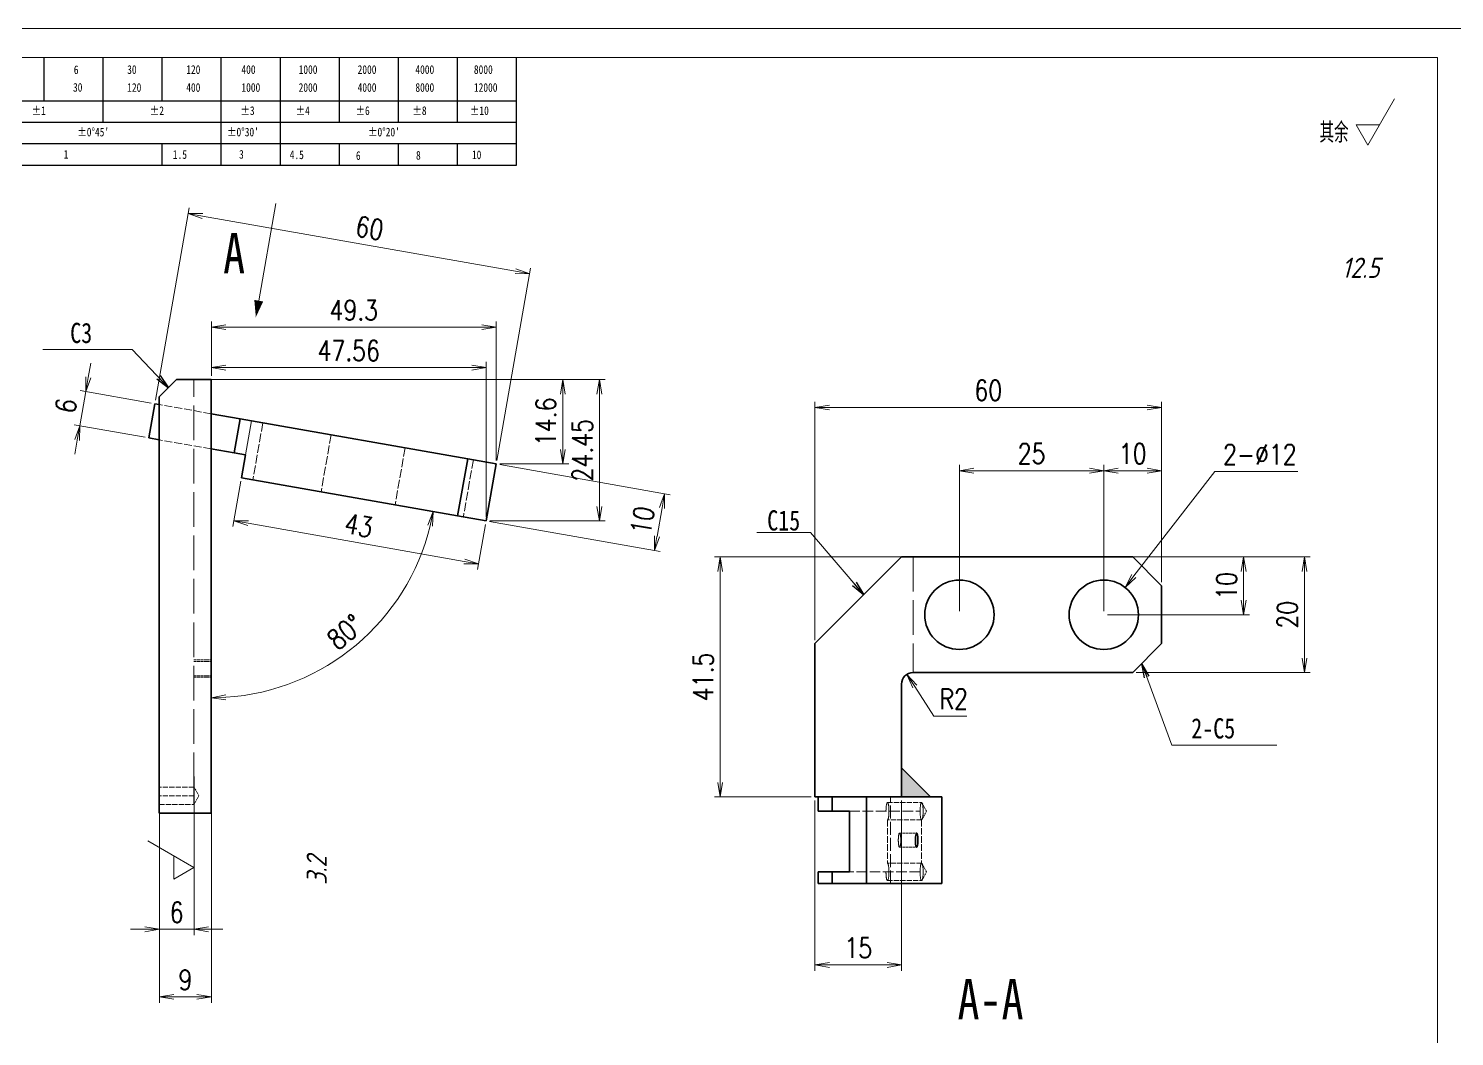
# Model space of a CAD drawing. Header units: millimetres. Extents: x -51813 to 38145, y -10860 to 38732.
# Drawn here: x -47899.8 to -47653, y 37890.5 to 38064.9 of the extents above; entities that cross this region are included whole.
import ezdxf
from ezdxf.enums import TextEntityAlignment as Align

# ---------------------------------------------------------------- set-up
doc = ezdxf.new("R2010")
doc.units = ezdxf.units.MM
doc.header["$LTSCALE"] = 0.5
doc.linetypes.add('DASHED', pattern=[15, 12, -3])
doc.linetypes.add('DOT2', pattern=[0.125, 0, -0.125])
for name, color, linetype, lineweight in [('DRAWING', 7, 'Continuous', 35), ('图框', 7, 'Continuous', 18), ('标注线', 3, 'Continuous', 18), ('粗实线', 7, 'Continuous', 35)]:
    doc.layers.add(name, color=color, linetype=linetype, lineweight=lineweight)
for name, color, linetype in [('SYMBOL', 7, 'Continuous'), ('图\\M+19E79\\M+195B6\\M+18E9A', 7, 'Continuous'), ('车型', 7, 'Continuous')]:
    doc.layers.add(name, color=color, linetype=linetype)
doc.layers.add('打印', color=7, linetype='Continuous', lineweight=15, plot=False)
doc.layers.add('打印-禁用', color=7, linetype='Continuous', lineweight=15, plot=False)
doc.styles.add('DIM', font='romans.shx', dxfattribs={"width": 0.8, "bigfont": 'bigfont.shx'})
doc.styles.add('国标', font='simfang.ttf', dxfattribs={"width": 0.8})
doc.styles.add('机械长仿宋', font='gbenor.shx', dxfattribs={"height": 1, "bigfont": 'gbcbig.shx'})
doc.dimstyles.new('DEH 1-1', dxfattribs={"dimtxt": 3.5, "dimasz": 2.5, "dimexe": 1, "dimexo": 0.625, "dimgap": 1.2, "dimtad": 1, "dimtoh": 1, "dimdsep": 46, "dimtxsty": 'DIM', "dimblk": 'OPEN', "dimcen": 0, "dimclrd": 8, "dimclre": 8, "dimclrt": 2, "dimazin": 2, "dimtfac": 0.5, "dimtmove": 0, "dimatfit": 3, "dimldrblk": 'OPEN', "dimfxl": 0, "dimtolj": 2, "dimlwd": 18, "dimlwe": 18, "dimarcsym": 0})
doc.dimstyles.new('DEH 1-1$0', dxfattribs={"dimtxt": 3.5, "dimasz": 2.5, "dimexe": 1, "dimexo": 0.625, "dimgap": 1.2, "dimtad": 1, "dimzin": 9, "dimdsep": 46, "dimtxsty": 'DIM', "dimblk": 'OPEN', "dimcen": 0, "dimclrd": 8, "dimclre": 8, "dimclrt": 2, "dimazin": 2, "dimtfac": 0.5, "dimtmove": 0, "dimatfit": 3, "dimldrblk": 'OPEN', "dimfxl": 0, "dimtolj": 2, "dimlwd": 18, "dimlwe": 18, "dimarcsym": 0})
doc.dimstyles.new('DEH 1-1$3', dxfattribs={"dimtxt": 3.5, "dimasz": 2.5, "dimexe": 1, "dimexo": 0.625, "dimgap": 1.2, "dimtad": 1, "dimtoh": 1, "dimdsep": 46, "dimtxsty": 'DIM', "dimblk": 'OPEN', "dimcen": 0, "dimclrd": 8, "dimclre": 8, "dimclrt": 2, "dimazin": 2, "dimtfac": 0.5, "dimtofl": 0, "dimtmove": 0, "dimatfit": 3, "dimldrblk": 'OPEN', "dimfxl": 0, "dimtolj": 2, "dimlwd": 18, "dimlwe": 18, "dimarcsym": 0})
doc.dimstyles.new('DEH 1-1$4', dxfattribs={"dimtxt": 3.5, "dimasz": 2.5, "dimexe": 1, "dimexo": 0.625, "dimgap": 1.2, "dimtad": 1, "dimtoh": 1, "dimdsep": 46, "dimtxsty": 'DIM', "dimblk": 'OPEN', "dimcen": 0, "dimclrd": 8, "dimclre": 8, "dimclrt": 2, "dimazin": 2, "dimtfac": 0.5, "dimtofl": 0, "dimtmove": 0, "dimatfit": 3, "dimldrblk": 'OPEN', "dimfxl": 0, "dimtolj": 2, "dimlwd": 18, "dimlwe": 18, "dimarcsym": 0})

# ---------------------------------------------------------------- blocks, each defined once
blk = doc.blocks.new('GZDEH零件A3图框V01版')
at = {"layer": '图\\M+19E79\\M+195B6\\M+18E9A', "color": 9}
for p, q in [((3031.31, -1561.98), (3031.31, -1554.46)), ((3041.53, -1561.98), (3041.53, -1554.46)), ((3051.75, -1561.98), (3051.75, -1554.46)), ((3061.98, -1561.98), (3061.98, -1554.46)), ((3072.2, -1561.98), (3072.2, -1554.46)), ((3082.42, -1561.98), (3082.42, -1554.46)), ((3092.64, -1561.98), (3092.64, -1554.46)), ((3102.86, -1561.98), (3102.86, -1554.46)), ((3113.09, -1573.08), (3113.09, -1554.46)), ((2996.09, -1561.98), (3113.09, -1561.98)), ((3041.53, -1565.68), (3041.53, -1561.98)), ((3061.98, -1573.08), (3061.98, -1561.98)), ((3072.2, -1573.08), (3072.2, -1561.98)), ((3082.42, -1565.68), (3082.42, -1561.98)), ((3092.64, -1565.68), (3092.64, -1561.98)), ((3102.86, -1565.68), (3102.86, -1561.98)), ((2996.09, -1565.68), (3113.09, -1565.68)), ((2996.09, -1569.38), (3113.09, -1569.38)), ((3051.75, -1573.08), (3051.75, -1569.38)), ((3082.42, -1573.08), (3082.42, -1569.48)), ((3092.64, -1573.08), (3092.64, -1569.38)), ((3102.86, -1573.08), (3102.86, -1569.38)), ((2990.09, -1573.08), (3113.09, -1573.08))]:
    blk.add_line(p, q, dxfattribs=at)
at = {"layer": '图框', "linetype": 'Continuous'}
for p, q in [((3272.49, -1554.46), (2882.49, -1554.46)), ((3272.49, -1832.96), (3272.49, -1554.46))]:
    blk.add_line(p, q, dxfattribs=at)
at = {"layer": '打印-禁用', "linetype": 'Continuous'}
blk.add_line((3277.49, -1549.46), (2857.49, -1549.46), dxfattribs=at)
at = {"layer": '图\\M+19E79\\M+195B6\\M+18E9A', "color": 9, "style": '国标', "width": 0.8}
for s, p in [('6', (3036.45, -1557.34)), ('30', (3045.69, -1557.31)), ('120', (3055.91, -1557.31)), ('400', (3065.46, -1557.31)), ('1000', (3075.36, -1557.31)), ('2000', (3085.57, -1557.31)), ('4000', (3095.57, -1557.31)), ('8000', (3105.7, -1557.31)), ('30', (3036.31, -1560.39)), ('120', (3045.69, -1560.41)), ('400', (3055.91, -1560.41)), ('1000', (3065.46, -1560.41)), ('2000', (3075.36, -1560.41)), ('4000', (3085.57, -1560.41)), ('8000', (3095.57, -1560.41)), ('12000', (3105.7, -1560.41)), ('±1', (3029.16, -1564.42)), ('±2', (3049.61, -1564.42)), ('±3', (3065.3, -1564.42)), ('±4', (3074.85, -1564.42)), ('±6', (3085.22, -1564.42)), ('±8', (3095.06, -1564.42)), ('±10', (3105.02, -1564.42)), ("±0%%D45'", (3037.06, -1568.12)), ("±0%%D30'", (3062.98, -1568.12)), ("±0%%D20'", (3087.38, -1568.12)), ('1', (3034.69, -1571.98)), ('1.5', (3053.59, -1572.01)), ('3', (3065.05, -1571.98)), ('4.5', (3073.82, -1572.05)), ('6', (3085.28, -1572.19)), ('8', (3095.68, -1572.15)), ('10', (3105.36, -1572.06))]:
    blk.add_text(s, height=1.5, dxfattribs=at).set_placement(p)
blk = doc.blocks.new('DEH A3')
at = {"layer": '图框'}
blk.add_blockref('GZDEH零件A3图框V01版', (-2857.49, 1846.46), dxfattribs=at)
blk = doc.blocks.new('FINISHER_TR')
at = {"layer": '标注线'}
for p, q in [((0, 0), (4.62, 8)), ((-2.02, 3.5), (0, 0)), ((2.02, 3.5), (-2.02, 3.5))]:
    blk.add_line(p, q, dxfattribs=at)
at = {"layer": '标注线', "color": 2, "style": '机械长仿宋', "oblique": 15}
blk.add_attdef('0.0', text='', height=3.5, dxfattribs=at).set_placement((2.03, -24.04), align=Align.BOTTOM_RIGHT)
blk = doc.blocks.new('其余12.5')
at = {"layer": '标注线'}
blk.add_blockref('FINISHER_TR', (0, 0), dxfattribs=at).add_auto_attribs({'0.0': '12.5'})
at = {"layer": '标注线', "color": 7, "linetype": 'DOT2', "style": '机械长仿宋'}
blk.add_text('其余', height=3.5, dxfattribs=at).set_placement((-8.38, 0.4))
blk = doc.blocks.new('WELDING_5')
at = {"layer": '粗实线'}
blk.add_hatch(color=256, dxfattribs=at).paths.add_polyline_path([(0, 5), (0, 0), (5, 0)])
for q in [(0, 5), (5, 0)]:
    blk.add_line((0, 0), q, dxfattribs=at)
blk.add_lwpolyline([(0, 5), (5, 0)], dxfattribs=at)
blk = doc.blocks.new('_Open')
at = {"color": 0, "linetype": 'ByBlock', "lineweight": -2}
for p, q in [((-1, 0.167), (0, 0)), ((-1, -0.167), (0, 0)), ((0, 0), (-1, 0))]:
    blk.add_line(p, q, dxfattribs=at)
blk = doc.blocks.new('*D79')
at = {"layer": 'Defpoints', "color": 0, "transparency": 16777216}
for p in [(-47703.71, 37999.29), (-47703.71, 37968.42), (-47763.71, 37958.42)]:
    blk.add_point(p, dxfattribs=at)
at = {"layer": '标注线', "color": 8, "lineweight": 18, "transparency": 16777216}
for p, q in [((-47763.71, 37959.04), (-47763.71, 38000.29)), ((-47761.21, 37999.29), (-47706.21, 37999.29)), ((-47703.71, 37969.04), (-47703.71, 38000.29))]:
    blk.add_line(p, q, dxfattribs=at)
at = {"layer": '标注线', "color": 8, "lineweight": 18, "transparency": 16777216, "xscale": 2.5, "yscale": 2.5, "zscale": 2.5, "rotation": 180}
blk.add_blockref('_Open', (-47763.71, 37999.29), dxfattribs=at)
at = {"layer": '标注线', "color": 8, "lineweight": 18, "transparency": 16777216, "xscale": 2.5, "yscale": 2.5, "zscale": 2.5}
blk.add_blockref('_Open', (-47703.71, 37999.29), dxfattribs=at)
at = {"layer": '标注线', "color": 2, "transparency": 16777216, "insert": (-47733.71, 38002.24), "char_height": 3.5, "attachment_point": 5, "style": 'DIM'}
blk.add_mtext('\\A2;60', dxfattribs=at)
blk = doc.blocks.new('*D80')
at = {"layer": 'Defpoints', "color": 0, "transparency": 16777216}
for p in [(-47708.71, 37973.42), (-47708.71, 37953.42), (-47678.98, 37953.42)]:
    blk.add_point(p, dxfattribs=at)
at = {"layer": '标注线', "color": 8, "lineweight": 18, "transparency": 16777216}
for p, q in [((-47708.08, 37973.42), (-47677.98, 37973.42)), ((-47678.98, 37970.92), (-47678.98, 37955.92)), ((-47708.08, 37953.42), (-47677.98, 37953.42))]:
    blk.add_line(p, q, dxfattribs=at)
at = {"layer": '标注线', "color": 8, "lineweight": 18, "transparency": 16777216, "xscale": 2.5, "yscale": 2.5, "zscale": 2.5}
for p, rotation in [((-47678.98, 37973.42), 90), ((-47678.98, 37953.42), 270)]:
    blk.add_blockref('_Open', p, dxfattribs=dict(at, rotation=rotation))
at = {"layer": '标注线', "color": 2, "transparency": 16777216, "insert": (-47681.93, 37963.42), "char_height": 3.5, "attachment_point": 5, "rotation": 90, "style": 'DIM'}
blk.add_mtext('\\A2;20', dxfattribs=at)
blk = doc.blocks.new('*D81')
at = {"layer": 'Defpoints', "color": 0, "transparency": 16777216}
for p in [(-47703.71, 37988.35), (-47703.71, 37968.42), (-47713.71, 37963.42)]:
    blk.add_point(p, dxfattribs=at)
at = {"layer": '标注线', "color": 8, "lineweight": 18, "transparency": 16777216}
for p, q in [((-47713.71, 37964.04), (-47713.71, 37989.35)), ((-47703.71, 37969.04), (-47703.71, 37989.35)), ((-47711.21, 37988.35), (-47706.21, 37988.35))]:
    blk.add_line(p, q, dxfattribs=at)
at = {"layer": '标注线', "color": 8, "lineweight": 18, "transparency": 16777216, "xscale": 2.5, "yscale": 2.5, "zscale": 2.5, "rotation": 180}
blk.add_blockref('_Open', (-47713.71, 37988.35), dxfattribs=at)
at = {"layer": '标注线', "color": 8, "lineweight": 18, "transparency": 16777216, "xscale": 2.5, "yscale": 2.5, "zscale": 2.5}
blk.add_blockref('_Open', (-47703.71, 37988.35), dxfattribs=at)
at = {"layer": '标注线', "color": 2, "transparency": 16777216, "insert": (-47708.71, 37991.3), "char_height": 3.5, "attachment_point": 5, "style": 'DIM'}
blk.add_mtext('\\A2;10', dxfattribs=at)
blk = doc.blocks.new('*D82')
at = {"layer": 'Defpoints', "color": 0, "transparency": 16777216}
for p in [(-47738.71, 37988.35), (-47738.71, 37963.42), (-47713.71, 37963.42)]:
    blk.add_point(p, dxfattribs=at)
at = {"layer": '标注线', "color": 8, "lineweight": 18, "transparency": 16777216}
for p, q in [((-47738.71, 37964.04), (-47738.71, 37989.35)), ((-47713.71, 37964.04), (-47713.71, 37989.35)), ((-47716.21, 37988.35), (-47736.21, 37988.35))]:
    blk.add_line(p, q, dxfattribs=at)
at = {"layer": '标注线', "color": 8, "lineweight": 18, "transparency": 16777216, "xscale": 2.5, "yscale": 2.5, "zscale": 2.5, "rotation": 180}
blk.add_blockref('_Open', (-47738.71, 37988.35), dxfattribs=at)
at = {"layer": '标注线', "color": 8, "lineweight": 18, "transparency": 16777216, "xscale": 2.5, "yscale": 2.5, "zscale": 2.5}
blk.add_blockref('_Open', (-47713.71, 37988.35), dxfattribs=at)
at = {"layer": '标注线', "color": 2, "transparency": 16777216, "insert": (-47726.21, 37991.3), "char_height": 3.5, "attachment_point": 5, "style": 'DIM'}
blk.add_mtext('\\A2;25', dxfattribs=at)
blk = doc.blocks.new('*D83')
at = {"layer": 'Defpoints', "color": 0, "transparency": 16777216}
for p in [(-47710.16, 37973.42), (-47689.51, 37973.42), (-47713.71, 37963.42)]:
    blk.add_point(p, dxfattribs=at)
at = {"layer": '标注线', "color": 8, "lineweight": 18, "transparency": 16777216}
for p, q in [((-47709.54, 37973.42), (-47688.51, 37973.42)), ((-47689.51, 37965.92), (-47689.51, 37970.92)), ((-47713.08, 37963.42), (-47688.51, 37963.42))]:
    blk.add_line(p, q, dxfattribs=at)
at = {"layer": '标注线', "color": 8, "lineweight": 18, "transparency": 16777216, "xscale": 2.5, "yscale": 2.5, "zscale": 2.5}
for p, rotation in [((-47689.51, 37973.42), 90), ((-47689.51, 37963.42), 270)]:
    blk.add_blockref('_Open', p, dxfattribs=dict(at, rotation=rotation))
at = {"layer": '标注线', "color": 2, "transparency": 16777216, "insert": (-47692.46, 37968.42), "char_height": 3.5, "attachment_point": 5, "rotation": 90, "style": 'DIM'}
blk.add_mtext('\\A2;10', dxfattribs=at)
blk = doc.blocks.new('*D84')
at = {"layer": 'Defpoints', "color": 0, "transparency": 16777216}
for p in [(-47710.03, 37968.16), (-47717.38, 37958.68)]:
    blk.add_point(p, dxfattribs=at)
at = {"layer": '标注线', "color": 8, "lineweight": 18, "transparency": 16777216}
for p, q in [((-47694.5, 37988.2), (-47708.5, 37970.14)), ((-47680.1, 37988.2), (-47694.5, 37988.2))]:
    blk.add_line(p, q, dxfattribs=at)
at = {"layer": '标注线', "color": 8, "lineweight": 18, "transparency": 16777216, "xscale": 2.5, "yscale": 2.5, "zscale": 2.5, "rotation": 232.2118182463451}
blk.add_blockref('_Open', (-47710.03, 37968.16), dxfattribs=at)
at = {"layer": '标注线', "color": 2, "transparency": 16777216, "insert": (-47686.7, 37991.15), "char_height": 3.5, "attachment_point": 5, "style": 'DIM'}
blk.add_mtext('\\A2;2-%%c12', dxfattribs=at)
blk = doc.blocks.new('*D85')
at = {"layer": 'Defpoints', "color": 0, "transparency": 16777216}
for p in [(-47780.11, 37973.42), (-47746.71, 37973.42), (-47763.71, 37931.92)]:
    blk.add_point(p, dxfattribs=at)
at = {"layer": '标注线', "color": 8, "lineweight": 18, "transparency": 16777216}
for p, q in [((-47747.33, 37973.42), (-47781.11, 37973.42)), ((-47780.11, 37934.42), (-47780.11, 37970.92)), ((-47764.33, 37931.92), (-47781.11, 37931.92))]:
    blk.add_line(p, q, dxfattribs=at)
at = {"layer": '标注线', "color": 8, "lineweight": 18, "transparency": 16777216, "xscale": 2.5, "yscale": 2.5, "zscale": 2.5}
for p, rotation in [((-47780.11, 37973.42), 90), ((-47780.11, 37931.92), 270)]:
    blk.add_blockref('_Open', p, dxfattribs=dict(at, rotation=rotation))
at = {"layer": '标注线', "color": 2, "transparency": 16777216, "insert": (-47783.06, 37952.67), "char_height": 3.5, "attachment_point": 5, "rotation": 90, "style": 'DIM'}
blk.add_mtext('\\A2;41.5', dxfattribs=at)
blk = doc.blocks.new('*D86')
at = {"layer": 'Defpoints', "color": 0, "transparency": 16777216}
for p in [(-47763.71, 37931.92), (-47748.71, 37931.92), (-47748.71, 37902.83)]:
    blk.add_point(p, dxfattribs=at)
at = {"layer": '标注线', "color": 8, "lineweight": 18, "transparency": 16777216}
for p, q in [((-47763.71, 37931.29), (-47763.71, 37901.83)), ((-47748.71, 37931.29), (-47748.71, 37901.83)), ((-47761.21, 37902.83), (-47751.21, 37902.83))]:
    blk.add_line(p, q, dxfattribs=at)
at = {"layer": '标注线', "color": 8, "lineweight": 18, "transparency": 16777216, "xscale": 2.5, "yscale": 2.5, "zscale": 2.5, "rotation": 180}
blk.add_blockref('_Open', (-47763.71, 37902.83), dxfattribs=at)
at = {"layer": '标注线', "color": 8, "lineweight": 18, "transparency": 16777216, "xscale": 2.5, "yscale": 2.5, "zscale": 2.5}
blk.add_blockref('_Open', (-47748.71, 37902.83), dxfattribs=at)
at = {"layer": '标注线', "color": 2, "transparency": 16777216, "insert": (-47756.21, 37905.78), "char_height": 3.5, "attachment_point": 5, "style": 'DIM'}
blk.add_mtext('\\A2;15', dxfattribs=at)
blk = doc.blocks.new('*D87')
at = {"layer": 'Defpoints', "color": 0, "transparency": 16777216}
for p in [(-47747.79, 37953.1), (-47746.71, 37951.42)]:
    blk.add_point(p, dxfattribs=at)
at = {"layer": '标注线', "color": 8, "lineweight": 18, "transparency": 16777216}
for p, q in [((-47743.14, 37945.9), (-47746.43, 37951)), ((-47737.41, 37945.9), (-47743.14, 37945.9))]:
    blk.add_line(p, q, dxfattribs=at)
at = {"layer": '标注线', "color": 8, "lineweight": 18, "transparency": 16777216, "xscale": 2.5, "yscale": 2.5, "zscale": 2.5, "rotation": 122.8436013985034}
blk.add_blockref('_Open', (-47747.79, 37953.1), dxfattribs=at)
at = {"layer": '标注线', "color": 2, "transparency": 16777216, "insert": (-47739.68, 37948.85), "char_height": 3.5, "attachment_point": 5, "style": 'DIM'}
blk.add_mtext('\\A2;R2', dxfattribs=at)
blk = doc.blocks.new('*D97')
at = {"layer": 'Defpoints', "color": 0, "transparency": 16777216}
for p in [(-47877.18, 37936.04), (-47871.18, 37936.04), (-47877.18, 37909)]:
    blk.add_point(p, dxfattribs=at)
at = {"layer": '标注线', "color": 8, "lineweight": 18, "transparency": 16777216}
for p, q in [((-47877.18, 37935.41), (-47877.18, 37908)), ((-47871.18, 37935.41), (-47871.18, 37908)), ((-47879.68, 37909), (-47882.18, 37909)), ((-47871.18, 37909), (-47877.18, 37909)), ((-47868.68, 37909), (-47866.18, 37909))]:
    blk.add_line(p, q, dxfattribs=at)
at = {"layer": '标注线', "color": 8, "lineweight": 18, "transparency": 16777216, "xscale": 2.5, "yscale": 2.5, "zscale": 2.5}
blk.add_blockref('_Open', (-47877.18, 37909), dxfattribs=at)
at = {"layer": '标注线', "color": 8, "lineweight": 18, "transparency": 16777216, "xscale": 2.5, "yscale": 2.5, "zscale": 2.5, "rotation": 180}
blk.add_blockref('_Open', (-47871.18, 37909), dxfattribs=at)
at = {"layer": '标注线', "color": 2, "transparency": 16777216, "insert": (-47874.18, 37911.95), "char_height": 3.5, "attachment_point": 5, "style": 'DIM'}
blk.add_mtext('\\A2;6', dxfattribs=at)
blk = doc.blocks.new('*D98')
at = {"layer": 'Defpoints', "color": 0, "transparency": 16777216}
for p in [(-47877.18, 37936.04), (-47868.18, 37936.04), (-47868.18, 37897.3)]:
    blk.add_point(p, dxfattribs=at)
at = {"layer": '标注线', "color": 8, "lineweight": 18, "transparency": 16777216}
for p, q in [((-47877.18, 37935.41), (-47877.18, 37896.3)), ((-47868.18, 37935.41), (-47868.18, 37896.3)), ((-47874.68, 37897.3), (-47870.68, 37897.3))]:
    blk.add_line(p, q, dxfattribs=at)
at = {"layer": '标注线', "color": 8, "lineweight": 18, "transparency": 16777216, "xscale": 2.5, "yscale": 2.5, "zscale": 2.5, "rotation": 180}
blk.add_blockref('_Open', (-47877.18, 37897.3), dxfattribs=at)
at = {"layer": '标注线', "color": 8, "lineweight": 18, "transparency": 16777216, "xscale": 2.5, "yscale": 2.5, "zscale": 2.5}
blk.add_blockref('_Open', (-47868.18, 37897.3), dxfattribs=at)
at = {"layer": '标注线', "color": 2, "transparency": 16777216, "insert": (-47872.68, 37900.25), "char_height": 3.5, "attachment_point": 5, "style": 'DIM'}
blk.add_mtext('\\A2;9', dxfattribs=at)
blk = doc.blocks.new('*D99')
at = {"layer": 'Defpoints', "color": 0, "transparency": 16777216}
for p in [(-47818.88, 37989.51), (-47789.74, 37984.37), (-47820.62, 37979.66)]:
    blk.add_point(p, dxfattribs=at)
at = {"layer": '标注线', "color": 8, "lineweight": 18, "transparency": 16777216}
for p, q in [((-47818.27, 37989.4), (-47788.75, 37984.2)), ((-47791.04, 37976.99), (-47790.17, 37981.91)), ((-47820.01, 37979.55), (-47790.49, 37974.35))]:
    blk.add_line(p, q, dxfattribs=at)
at = {"layer": '标注线', "color": 8, "lineweight": 18, "transparency": 16777216, "xscale": 2.5, "yscale": 2.5, "zscale": 2.5}
for p, rotation in [((-47789.74, 37984.37), 80.00018413456283), ((-47791.48, 37974.52), 260.0001841345628)]:
    blk.add_blockref('_Open', p, dxfattribs=dict(at, rotation=rotation))
at = {"layer": '标注线', "color": 2, "transparency": 16777216, "insert": (-47793.55, 37979.75), "char_height": 3.5, "attachment_point": 5, "rotation": 80.0002, "style": 'DIM'}
blk.add_mtext('\\A2;10', dxfattribs=at)
blk = doc.blocks.new('*D100')
at = {"layer": 'Defpoints', "color": 0, "transparency": 16777216}
for p in [(-47877.97, 37999.93), (-47890.95, 37996.13), (-47879.01, 37994.02)]:
    blk.add_point(p, dxfattribs=at)
at = {"layer": '标注线', "color": 8, "lineweight": 18, "transparency": 16777216}
for p, q in [((-47889.47, 38004.5), (-47889.04, 38006.96)), ((-47889.91, 38002.03), (-47890.95, 37996.13)), ((-47878.59, 38000.04), (-47890.89, 38002.21)), ((-47879.63, 37994.13), (-47891.93, 37996.3)), ((-47891.38, 37993.66), (-47891.82, 37991.2))]:
    blk.add_line(p, q, dxfattribs=at)
at = {"layer": '标注线', "color": 8, "lineweight": 18, "transparency": 16777216, "xscale": 2.5, "yscale": 2.5, "zscale": 2.5}
for p, rotation in [((-47889.91, 38002.03), 259.9995310299987), ((-47890.95, 37996.13), 79.9995310299987)]:
    blk.add_blockref('_Open', p, dxfattribs=dict(at, rotation=rotation))
at = {"layer": '标注线', "color": 2, "transparency": 16777216, "insert": (-47893.33, 37999.59), "char_height": 3.5, "attachment_point": 5, "rotation": 79.9995, "style": 'DIM'}
blk.add_mtext('\\A2;6', dxfattribs=at)
blk = doc.blocks.new('*D101')
at = {"layer": 'Defpoints', "color": 0, "transparency": 16777216}
for p in [(-47862.97, 37987.13), (-47820.62, 37979.66), (-47821.93, 37972.22)]:
    blk.add_point(p, dxfattribs=at)
at = {"layer": '标注线', "color": 8, "lineweight": 18, "transparency": 16777216}
for p, q in [((-47863.08, 37986.51), (-47864.45, 37978.7)), ((-47861.82, 37979.25), (-47824.4, 37972.65)), ((-47820.73, 37979.05), (-47822.11, 37971.24))]:
    blk.add_line(p, q, dxfattribs=at)
at = {"layer": '标注线', "color": 8, "lineweight": 18, "transparency": 16777216, "xscale": 2.5, "yscale": 2.5, "zscale": 2.5}
for p, rotation in [((-47864.28, 37979.69), 170.0001841345635), ((-47821.93, 37972.22), 350.0001841345635)]:
    blk.add_blockref('_Open', p, dxfattribs=dict(at, rotation=rotation))
at = {"layer": '标注线', "color": 2, "transparency": 16777216, "insert": (-47842.67, 37978.87), "char_height": 3.5, "attachment_point": 5, "rotation": 350.0002, "style": 'DIM'}
blk.add_mtext('\\A2;43', dxfattribs=at)
blk = doc.blocks.new('*D102')
at = {"layer": 'Defpoints', "color": 0, "transparency": 16777216}
for p in [(-47813.08, 38022.43), (-47877.97, 37999.93), (-47818.88, 37989.51)]:
    blk.add_point(p, dxfattribs=at)
at = {"layer": '标注线', "color": 8, "lineweight": 18, "transparency": 16777216}
for p, q in [((-47877.86, 38000.55), (-47871.99, 38033.83)), ((-47869.71, 38032.42), (-47815.54, 38022.86)), ((-47818.78, 37990.13), (-47812.91, 38023.42))]:
    blk.add_line(p, q, dxfattribs=at)
at = {"layer": '标注线', "color": 8, "lineweight": 18, "transparency": 16777216, "xscale": 2.5, "yscale": 2.5, "zscale": 2.5}
for p, rotation in [((-47872.17, 38032.85), 170.0001841345597), ((-47813.08, 38022.43), 350.0001841345597)]:
    blk.add_blockref('_Open', p, dxfattribs=dict(at, rotation=rotation))
at = {"layer": '标注线', "color": 2, "transparency": 16777216, "insert": (-47840.79, 38030.31), "char_height": 3.5, "attachment_point": 5, "rotation": 350.0002, "style": 'DIM'}
blk.add_mtext('\\A2;60', dxfattribs=at)
blk = doc.blocks.new('*D103')
at = {"layer": 'Defpoints', "color": 0, "transparency": 16777216}
for p in [(-47868.18, 38004.11), (-47862.97, 37987.13), (-47825.54, 37980.53), (-47850.68, 37953.2), (-47868.18, 37929.11)]:
    blk.add_point(p, dxfattribs=at)
at = {"layer": '标注线', "color": 8, "lineweight": 18, "transparency": 16777216}
blk.add_arc((-47868.18, 37988.05), 38.99, 273.6739, 346.3261, dxfattribs=at)
at = {"layer": '标注线', "color": 8, "lineweight": 18, "transparency": 16777216, "xscale": 2.5, "yscale": 2.5, "zscale": 2.5}
for p, rotation in [((-47829.78, 37981.28), 78.16301589580027), ((-47868.18, 37949.05), 181.8369582144631)]:
    blk.add_blockref('_Open', p, dxfattribs=dict(at, rotation=rotation))
at = {"layer": '标注线', "color": 2, "transparency": 16777216, "insert": (-47845.01, 37960.44), "char_height": 3.5, "attachment_point": 5, "rotation": 40, "style": 'DIM'}
blk.add_mtext('\\A2;80\\M+1818B', dxfattribs=at)
blk = doc.blocks.new('*D104')
at = {"layer": 'Defpoints', "color": 0, "transparency": 16777216}
for p in [(-47868.18, 38013.18), (-47868.18, 38004.11), (-47818.88, 37989.51)]:
    blk.add_point(p, dxfattribs=at)
at = {"layer": '标注线', "color": 8, "lineweight": 18, "transparency": 16777216}
for p, q in [((-47868.18, 38004.74), (-47868.18, 38014.18)), ((-47818.88, 37990.14), (-47818.88, 38014.18)), ((-47821.38, 38013.18), (-47865.68, 38013.18))]:
    blk.add_line(p, q, dxfattribs=at)
at = {"layer": '标注线', "color": 8, "lineweight": 18, "transparency": 16777216, "xscale": 2.5, "yscale": 2.5, "zscale": 2.5, "rotation": 180}
blk.add_blockref('_Open', (-47868.18, 38013.18), dxfattribs=at)
at = {"layer": '标注线', "color": 8, "lineweight": 18, "transparency": 16777216, "xscale": 2.5, "yscale": 2.5, "zscale": 2.5}
blk.add_blockref('_Open', (-47818.88, 38013.18), dxfattribs=at)
at = {"layer": '标注线', "color": 2, "transparency": 16777216, "insert": (-47843.53, 38016.13), "char_height": 3.5, "attachment_point": 5, "style": 'DIM'}
blk.add_mtext('\\A2;49.3', dxfattribs=at)
blk = doc.blocks.new('*D105')
at = {"layer": 'Defpoints', "color": 0, "transparency": 16777216}
for p in [(-47868.18, 38006.18), (-47868.18, 38004.11), (-47820.62, 37979.66)]:
    blk.add_point(p, dxfattribs=at)
at = {"layer": '标注线', "color": 8, "lineweight": 18, "transparency": 16777216}
for p, q in [((-47868.18, 38004.74), (-47868.18, 38007.18)), ((-47820.62, 37980.29), (-47820.62, 38007.18)), ((-47823.12, 38006.18), (-47865.68, 38006.18))]:
    blk.add_line(p, q, dxfattribs=at)
at = {"layer": '标注线', "color": 8, "lineweight": 18, "transparency": 16777216, "xscale": 2.5, "yscale": 2.5, "zscale": 2.5, "rotation": 180}
blk.add_blockref('_Open', (-47868.18, 38006.18), dxfattribs=at)
at = {"layer": '标注线', "color": 8, "lineweight": 18, "transparency": 16777216, "xscale": 2.5, "yscale": 2.5, "zscale": 2.5}
blk.add_blockref('_Open', (-47820.62, 38006.18), dxfattribs=at)
at = {"layer": '标注线', "color": 2, "transparency": 16777216, "insert": (-47844.4, 38009.13), "char_height": 3.5, "attachment_point": 5, "style": 'DIM'}
blk.add_mtext('\\A2;47.56', dxfattribs=at)
blk = doc.blocks.new('*D106')
at = {"layer": 'Defpoints', "color": 0, "transparency": 16777216}
for p in [(-47869.84, 38004.11), (-47818.88, 37989.51), (-47807.33, 37989.51)]:
    blk.add_point(p, dxfattribs=at)
at = {"layer": '标注线', "color": 8, "lineweight": 18, "transparency": 16777216}
for p, q in [((-47869.21, 38004.11), (-47806.33, 38004.11)), ((-47807.33, 38001.61), (-47807.33, 37992.01)), ((-47818.26, 37989.51), (-47806.33, 37989.51))]:
    blk.add_line(p, q, dxfattribs=at)
at = {"layer": '标注线', "color": 8, "lineweight": 18, "transparency": 16777216, "xscale": 2.5, "yscale": 2.5, "zscale": 2.5}
for p, rotation in [((-47807.33, 38004.11), 90), ((-47807.33, 37989.51), 270)]:
    blk.add_blockref('_Open', p, dxfattribs=dict(at, rotation=rotation))
at = {"layer": '标注线', "color": 2, "transparency": 16777216, "insert": (-47810.28, 37996.81), "char_height": 3.5, "attachment_point": 5, "rotation": 90, "style": 'DIM'}
blk.add_mtext('\\A2;14.6', dxfattribs=at)
blk = doc.blocks.new('*D107')
at = {"layer": 'Defpoints', "color": 0, "transparency": 16777216}
for p in [(-47868.18, 38004.11), (-47820.62, 37979.66), (-47801.01, 37979.66)]:
    blk.add_point(p, dxfattribs=at)
at = {"layer": '标注线', "color": 8, "lineweight": 18, "transparency": 16777216}
for p, q in [((-47867.56, 38004.11), (-47800.01, 38004.11)), ((-47801.01, 38001.61), (-47801.01, 37982.16)), ((-47820, 37979.66), (-47800.01, 37979.66))]:
    blk.add_line(p, q, dxfattribs=at)
at = {"layer": '标注线', "color": 8, "lineweight": 18, "transparency": 16777216, "xscale": 2.5, "yscale": 2.5, "zscale": 2.5}
for p, rotation in [((-47801.01, 38004.11), 90), ((-47801.01, 37979.66), 270)]:
    blk.add_blockref('_Open', p, dxfattribs=dict(at, rotation=rotation))
at = {"layer": '标注线', "color": 2, "transparency": 16777216, "insert": (-47803.96, 37991.89), "char_height": 3.5, "attachment_point": 5, "rotation": 90, "style": 'DIM'}
blk.add_mtext('\\A2;24.45', dxfattribs=at)

msp = doc.modelspace()

# ---------------------------------------------------------------- linework, layer by layer
at = {"color": 7, "lineweight": 13, "ltscale": 0.427556}
msp.add_line((-47859.974, 38017.763), (-47857.004, 38034.605), dxfattribs=at)
at = {"color": 7, "lineweight": 13, "ltscale": 2.46041e-05}
msp.add_line((-47860.478, 38014.909), (-47860.477, 38014.909), dxfattribs=at)
at = {"color": 7, "lineweight": 35, "ltscale": 0.106066}
msp.add_line((-47877.182, 38001.111), (-47874.182, 38004.111), dxfattribs=at)
at = {"color": 7, "lineweight": 35, "ltscale": 0.15}
for p, q in [((-47868.182, 38004.111), (-47874.182, 38004.111)), ((-47877.973, 37999.93), (-47879.015, 37994.021))]:
    msp.add_line(p, q, dxfattribs=at)
at = {"color": 1, "linetype": 'DASHED', "lineweight": 13}
for p, q in [((-47871.182, 37933.611), (-47871.182, 38004.111)), ((-47746.706, 37973.42), (-47746.706, 37953.42))]:
    msp.add_line(p, q, dxfattribs=at)
at = {"color": 7, "lineweight": 35}
for p, q in [((-47868.182, 37929.111), (-47868.182, 38004.111)), ((-47877.182, 38001.111), (-47877.182, 37932.111)), ((-47861.231, 37996.978), (-47823.808, 37990.379)), ((-47862.968, 37987.129), (-47825.545, 37980.531)), ((-47763.706, 37958.42), (-47748.706, 37973.42)), ((-47708.706, 37973.42), (-47748.706, 37973.42)), ((-47763.706, 37931.92), (-47763.706, 37958.42)), ((-47746.706, 37953.42), (-47708.706, 37953.42))]:
    msp.add_line(p, q, dxfattribs=at)
at = {"color": 7, "lineweight": 35, "ltscale": 0.02008}
msp.add_line((-47877.182, 37999.79), (-47877.973, 37999.93), dxfattribs=at)
at = {"color": 1, "linetype": 'DASHED', "lineweight": 13, "ltscale": 0.228471}
for p, q in [((-47868.182, 37998.203), (-47877.182, 37999.79)), ((-47868.182, 37992.111), (-47877.182, 37993.698))]:
    msp.add_line(p, q, dxfattribs=at)
at = {"color": 7, "lineweight": 35, "ltscale": 0.126451}
msp.add_line((-47863.201, 37997.325), (-47868.182, 37998.203), dxfattribs=at)
at = {"color": 1, "linetype": 'DASHED', "lineweight": 13, "ltscale": 0.150001}
msp.add_line((-47864.243, 37991.416), (-47863.201, 37997.325), dxfattribs=at)
at = {"color": 7, "lineweight": 35, "ltscale": 0.150001}
msp.add_line((-47863.201, 37997.325), (-47864.243, 37991.416), dxfattribs=at)
at = {"color": 7, "lineweight": 35, "ltscale": 0.049997}
msp.add_line((-47861.231, 37996.978), (-47863.201, 37997.325), dxfattribs=at)
at = {"color": 7, "lineweight": 13, "ltscale": 0.15}
msp.add_line((-47861.231, 37996.978), (-47862.273, 37991.069), dxfattribs=at)
at = {"color": 1, "linetype": 'DASHED', "lineweight": 13, "ltscale": 0.250001}
for p, q in [((-47859.261, 37996.63), (-47860.998, 37986.782)), ((-47825.545, 37980.531), (-47823.808, 37990.379))]:
    msp.add_line(p, q, dxfattribs=at)
at = {"color": 1, "linetype": 'DASHED', "lineweight": 13, "ltscale": 0.25}
for p, q in [((-47847.444, 37994.546), (-47849.18, 37984.698)), ((-47834.641, 37992.289), (-47836.378, 37982.441)), ((-47822.824, 37990.205), (-47824.56, 37980.357))]:
    msp.add_line(p, q, dxfattribs=at)
at = {"color": 7, "lineweight": 35, "ltscale": 0.046526}
msp.add_line((-47877.182, 37993.698), (-47879.015, 37994.021), dxfattribs=at)
at = {"color": 7, "lineweight": 35, "ltscale": 0.1}
msp.add_line((-47864.243, 37991.416), (-47868.182, 37992.111), dxfattribs=at)
at = {"color": 7, "lineweight": 35, "ltscale": 0.050003}
msp.add_line((-47864.243, 37991.416), (-47862.273, 37991.069), dxfattribs=at)
at = {"color": 7, "lineweight": 35, "ltscale": 0.099999}
msp.add_line((-47862.273, 37991.069), (-47862.968, 37987.129), dxfattribs=at)
at = {"color": 7, "lineweight": 35, "ltscale": 0.250001}
msp.add_line((-47825.545, 37980.531), (-47823.808, 37990.379), dxfattribs=at)
at = {"color": 7, "lineweight": 35, "ltscale": 0.124998}
msp.add_line((-47818.884, 37989.511), (-47823.808, 37990.379), dxfattribs=at)
at = {"color": 7, "lineweight": 35, "ltscale": 0.25}
for p, q in [((-47820.621, 37979.663), (-47818.884, 37989.511)), ((-47703.706, 37968.42), (-47703.706, 37958.42))]:
    msp.add_line(p, q, dxfattribs=at)
at = {"color": 7, "lineweight": 35, "ltscale": 0.125001}
msp.add_line((-47820.621, 37979.663), (-47825.545, 37980.531), dxfattribs=at)
at = {"color": 7, "lineweight": 35, "ltscale": 0.176778}
msp.add_line((-47708.706, 37973.42), (-47703.706, 37968.42), dxfattribs=at)
at = {"color": 7, "lineweight": 35, "ltscale": 0.176779}
msp.add_line((-47703.706, 37958.42), (-47708.706, 37953.42), dxfattribs=at)
at = {"color": 1, "linetype": 'DASHED', "lineweight": 13, "ltscale": 0.075}
for p, q in [((-47871.182, 37955.611), (-47868.182, 37955.611)), ((-47871.182, 37955.34), (-47868.182, 37955.34)), ((-47871.182, 37952.881), (-47868.182, 37952.881)), ((-47871.182, 37952.611), (-47868.182, 37952.611))]:
    msp.add_line(p, q, dxfattribs=at)
at = {"color": 7, "lineweight": 35, "ltscale": 0.4875}
msp.add_line((-47748.706, 37951.42), (-47748.706, 37931.92), dxfattribs=at)
at = {"color": 1, "linetype": 'DASHED', "lineweight": 13, "ltscale": 0.15}
for p, q in [((-47871.182, 37933.611), (-47877.182, 37933.611)), ((-47871.182, 37933.611), (-47877.182, 37933.611)), ((-47871.182, 37932.111), (-47877.182, 37932.111)), ((-47877.182, 37930.611), (-47871.182, 37930.611)), ((-47877.182, 37930.611), (-47871.182, 37930.611))]:
    msp.add_line(p, q, dxfattribs=at)
at = {"color": 1, "linetype": 'DASHED', "lineweight": 13, "ltscale": 0.019522}
for p, q in [((-47871.182, 37932.83), (-47871.182, 37933.611)), ((-47871.182, 37933.611), (-47871.182, 37932.83))]:
    msp.add_line(p, q, dxfattribs=at)
at = {"color": 1, "linetype": 'DASHED', "lineweight": 13, "ltscale": 0.055479}
msp.add_line((-47871.182, 37931.391), (-47871.182, 37933.611), dxfattribs=at)
at = {"color": 1, "linetype": 'DASHED', "lineweight": 13, "ltscale": 0.043302}
for q in [(-47871.182, 37933.611), (-47871.182, 37933.611), (-47871.182, 37930.611), (-47871.182, 37930.611)]:
    msp.add_line((-47870.316, 37932.111), q, dxfattribs=at)
at = {"color": 1, "linetype": 'DASHED', "lineweight": 13, "ltscale": 0.017978}
msp.add_line((-47871.182, 37932.83), (-47871.182, 37932.111), dxfattribs=at)
at = {"color": 1, "linetype": 'DASHED', "lineweight": 13, "ltscale": 0.055478}
msp.add_line((-47871.182, 37930.611), (-47871.182, 37932.83), dxfattribs=at)
at = {"color": 7, "lineweight": 35, "ltscale": 0.074998}
msp.add_line((-47877.182, 37932.111), (-47877.182, 37929.111), dxfattribs=at)
at = {"color": 1, "linetype": 'DASHED', "lineweight": 13, "ltscale": 0.017979}
msp.add_line((-47871.182, 37931.391), (-47871.182, 37932.111), dxfattribs=at)
at = {"color": 1, "linetype": 'DASHED', "lineweight": 13, "ltscale": 0.0375}
msp.add_line((-47871.182, 37930.611), (-47871.182, 37932.111), dxfattribs=at)
at = {"color": 7, "lineweight": 35, "ltscale": 0.375}
for p, q in [((-47748.706, 37931.92), (-47763.706, 37931.92)), ((-47754.79, 37916.92), (-47754.79, 37931.92)), ((-47741.766, 37916.92), (-47741.766, 37931.92))]:
    msp.add_line(p, q, dxfattribs=at)
at = {"color": 7, "lineweight": 35, "ltscale": 0.0625}
for p, q in [((-47763.132, 37929.42), (-47763.132, 37931.92)), ((-47760.699, 37929.42), (-47760.699, 37931.92))]:
    msp.add_line(p, q, dxfattribs=at)
at = {"color": 7, "lineweight": 35, "ltscale": 0.060837}
for p, q in [((-47763.132, 37931.92), (-47760.699, 37931.92)), ((-47760.699, 37929.42), (-47763.132, 37929.42)), ((-47760.699, 37918.92), (-47763.132, 37918.92)), ((-47763.132, 37916.92), (-47760.699, 37916.92))]:
    msp.add_line(p, q, dxfattribs=at)
at = {"color": 7, "lineweight": 35, "ltscale": 0.14772}
for p, q in [((-47754.79, 37931.92), (-47760.699, 37931.92)), ((-47754.79, 37916.92), (-47760.699, 37916.92))]:
    msp.add_line(p, q, dxfattribs=at)
at = {"color": 7, "lineweight": 35, "ltscale": 0.025647}
msp.add_line((-47753.764, 37931.92), (-47754.79, 37931.92), dxfattribs=at)
at = {"color": 1, "linetype": 'DASHED', "lineweight": 13, "ltscale": 0.12645}
msp.add_line((-47748.706, 37931.92), (-47753.764, 37931.92), dxfattribs=at)
at = {"color": 1, "linetype": 'DASHED', "lineweight": 13, "ltscale": 0.14772}
for p, q in [((-47751.15, 37930.92), (-47745.242, 37930.92)), ((-47745.242, 37920.42), (-47751.15, 37920.42))]:
    msp.add_line(p, q, dxfattribs=at)
at = {"color": 1, "linetype": 'DASHED', "lineweight": 13, "ltscale": 0.375}
msp.add_line((-47750.629, 37916.92), (-47750.629, 37931.92), dxfattribs=at)
at = {"color": 7, "lineweight": 35, "ltscale": 0.173495}
msp.add_line((-47741.766, 37931.92), (-47748.706, 37931.92), dxfattribs=at)
at = {"color": 1, "linetype": 'DASHED', "lineweight": 13, "ltscale": 0.040605}
for p, q in [((-47744.389, 37929.42), (-47745.162, 37930.848)), ((-47744.389, 37918.92), (-47745.162, 37920.348))]:
    msp.add_line(p, q, dxfattribs=at)
at = {"color": 7, "lineweight": 35, "ltscale": 0.225}
msp.add_line((-47877.182, 37929.111), (-47868.182, 37929.111), dxfattribs=at)
at = {"color": 7, "lineweight": 35, "ltscale": 0.073862}
for p, q in [((-47760.699, 37929.42), (-47757.744, 37929.42)), ((-47760.699, 37918.92), (-47757.744, 37918.92))]:
    msp.add_line(p, q, dxfattribs=at)
at = {"color": 1, "linetype": 'DASHED', "lineweight": 13, "ltscale": 0.306055}
for p, q in [((-47757.744, 37929.42), (-47745.502, 37929.42)), ((-47745.502, 37918.92), (-47757.744, 37918.92))]:
    msp.add_line(p, q, dxfattribs=at)
at = {"color": 7, "lineweight": 35, "ltscale": 0.2625}
msp.add_line((-47757.744, 37918.92), (-47757.744, 37929.42), dxfattribs=at)
at = {"color": 1, "linetype": 'DASHED', "lineweight": 13, "ltscale": 0.1875}
for p, q in [((-47751.15, 37927.92), (-47751.15, 37920.42)), ((-47745.242, 37927.92), (-47745.242, 37920.42))]:
    msp.add_line(p, q, dxfattribs=at)
at = {"color": 1, "linetype": 'DASHED', "lineweight": 13, "ltscale": 0.147717}
for p, q in [((-47745.242, 37927.92), (-47751.15, 37927.92)), ((-47751.15, 37917.42), (-47745.242, 37917.42))]:
    msp.add_line(p, q, dxfattribs=at)
at = {"color": 1, "linetype": 'DASHED', "lineweight": 13, "ltscale": 0.040606}
for p, q in [((-47744.389, 37929.42), (-47745.162, 37927.992)), ((-47744.389, 37918.92), (-47745.162, 37917.492))]:
    msp.add_line(p, q, dxfattribs=at)
at = {"color": 1, "linetype": 'DASHED', "lineweight": 13, "ltscale": 0.073859}
for p, q in [((-47749.062, 37925.649), (-47746.107, 37925.649)), ((-47749.062, 37923.19), (-47746.107, 37923.19))]:
    msp.add_line(p, q, dxfattribs=at)
at = {"color": 7, "lineweight": 35, "ltscale": 0.05}
for p, q in [((-47763.132, 37916.92), (-47763.132, 37918.92)), ((-47760.699, 37916.92), (-47760.699, 37918.92))]:
    msp.add_line(p, q, dxfattribs=at)
at = {"color": 7, "lineweight": 35, "ltscale": 0.325592}
msp.add_line((-47741.766, 37916.92), (-47754.79, 37916.92), dxfattribs=at)
at = {"color": 7, "lineweight": 35}
for centre in [(-47738.706, 37963.42), (-47713.706, 37963.42)]:
    msp.add_circle(centre, 6, dxfattribs=at)
msp.add_arc((-47746.706, 37951.42), 2, 90, 179.99999, dxfattribs=at)
at = {"color": 1, "linetype": 'DASHED', "lineweight": 13}
for centre, major_axis, start_param, end_param in [((-47751.15, 37929.42), (0, -1.5), 3.1416217, 4.712389), ((-47751.15, 37929.42), (0, -1.5), 0, 3.1416217), ((-47745.241, 37929.42), (0, -1.5), 3.1416217, 6.2831853), ((-47745.241, 37929.42), (0, -1.5), 2.8312234, 3.1416217), ((-47745.241, 37929.42), (0, -1.5), 0.5, 2.8312234), ((-47745.241, 37929.42), (0, -1.5), 0, 0.3103853), ((-47745.241, 37929.42), (0, -1.5), 0.3103853, 0.5), ((-47749.062, 37924.42), (0, -1.229), 3.1416217, 6.2832144), ((-47749.062, 37924.42), (0, -1.229), 0.5, 3.1416217), ((-47749.062, 37924.42), (0, -1.229), 0.0000291, 0.5), ((-47751.15, 37918.92), (0, -1.5), 0.0000045, 3.1415927), ((-47745.241, 37918.92), (0, -1.5), 3.1415927, 6.2831853), ((-47745.241, 37918.92), (0, -1.5), 2.8312051, 3.1415927), ((-47745.241, 37918.92), (0, -1.5), 0.3103909, 2.8312051), ((-47751.15, 37918.92), (0, -1.5), 4.712389, 6.2831898), ((-47745.241, 37918.92), (0, -1.5), 6.2831853, 6.5935762)]:
    msp.add_ellipse(centre, major_axis=major_axis, ratio=0.1736482, start_param=start_param, end_param=end_param, dxfattribs=at)
at = {"color": 7, "lineweight": 35}
for start_param, end_param in [(0.5, 3.1416217), (0.0000291, 0.5), (3.1416217, 6.2832144)]:
    msp.add_ellipse((-47746.107, 37924.42), major_axis=(0, 1.229), ratio=0.1736482, start_param=start_param, end_param=end_param, dxfattribs=at)
at = {"color": 7, "lineweight": 13}
msp.add_solid([(-47860.739, 38017.898), (-47860.477, 38014.909), (-47859.209, 38017.628)], dxfattribs=at)
at = {"layer": '打印'}
msp.add_lwpolyline([(-48070.944, 38064.86), (-47650.944, 38064.86), (-47650.944, 37767.86), (-48070.944, 37767.86)], close=True, dxfattribs=at)

# ---------------------------------------------------------------- block references
at = {"layer": 'DRAWING'}
msp.add_blockref('WELDING_5', (-47748.706, 37931.92), dxfattribs=at)
at = {"layer": 'SYMBOL', "rotation": 90}
msp.add_blockref('FINISHER_TR', (-47871.182, 37919.666), dxfattribs=at).add_auto_attribs({'0.0': '3.2'})
at = {"layer": '图框'}
msp.add_blockref('DEH A3', (-48070.944, 37767.86), dxfattribs=at)
at = {"layer": '标注线'}
msp.add_blockref('其余12.5', (-47668, 38044.703), dxfattribs=at)

# ---------------------------------------------------------------- texts
at = {"layer": '车型', "color": 3, "style": '国标', "width": 0.8}
for s, height, p in [('A', 7, (-47864.236, 38022.473)), ('C3', 3.5, (-47890.702, 38010.44)), ('C15', 3.5, (-47769.11, 37978.001)), ('2-C5', 3.5, (-47694.766, 37942.019)), ('A-A', 7, (-47733.313, 37893.421))]:
    msp.add_text(s, height=height, dxfattribs=at).set_placement(p, align=Align.CENTER)

# ---------------------------------------------------------------- dimensions: what is measured, and where the dimension line sits
at = {"layer": '标注线'}
for base, p1, p2, angle, picture, middle, dimtype in [((-47813.08, 38022.431), (-47877.973, 37999.93), (-47818.884, 37989.511), 350.00018, '*D102', (-47841.301, 38027.407), 161), ((-47801.013, 37979.663), (-47868.182, 38004.111), (-47820.621, 37979.663), 90, '*D107', (-47801.013, 37991.887), 160), ((-47789.739, 37984.372), (-47820.621, 37979.663), (-47818.884, 37989.511), 80.00018, '*D99', (-47790.644, 37979.239), 161), ((-47821.933, 37972.221), (-47862.968, 37987.129), (-47820.621, 37979.663), 350.00018, '*D101', (-47843.184, 37975.968), 161)]:
    dim = msp.add_linear_dim(base=base, p1=p1, p2=p2, angle=angle, dimstyle='DEH 1-1$0', dxfattribs=at)
    dim.commit()
    dim.dimension.update_dxf_attribs({"geometry": picture, "text_midpoint": middle, "dimtype": dimtype})
for base, p1, p2, picture, middle in [((-47868.182, 38013.182), (-47818.884, 37989.511), (-47868.182, 38004.111), '*D104', (-47843.533, 38016.132)), ((-47868.182, 38006.176), (-47820.621, 37979.663), (-47868.182, 38004.111), '*D105', (-47844.401, 38009.126)), ((-47703.706, 37999.292), (-47763.706, 37958.42), (-47703.706, 37968.42), '*D79', (-47733.706, 38002.242)), ((-47738.706, 37988.352), (-47713.706, 37963.42), (-47738.706, 37963.42), '*D82', (-47726.206, 37991.302)), ((-47703.706, 37988.352), (-47713.706, 37963.42), (-47703.706, 37968.42), '*D81', (-47708.706, 37991.302)), ((-47877.182, 37909.001), (-47871.182, 37936.037), (-47877.182, 37936.037), '*D97', (-47874.182, 37911.951)), ((-47868.182, 37897.301), (-47877.182, 37936.037), (-47868.182, 37936.037), '*D98', (-47872.682, 37900.251)), ((-47748.706, 37902.831), (-47763.706, 37931.92), (-47748.706, 37931.92), '*D86', (-47756.206, 37905.781))]:
    dim = msp.add_linear_dim(base=base, p1=p1, p2=p2, dimstyle='DEH 1-1$0', dxfattribs=at)
    dim.commit()
    dim.dimension.update_dxf_attribs({"geometry": picture, "text_midpoint": middle})
dim = msp.add_aligned_dim(p1=(-47877.973, 37999.93), p2=(-47879.015, 37994.021), distance=-12.119, dimstyle='DEH 1-1$0', dxfattribs=at)
dim.commit()
dim.dimension.update_dxf_attribs({"geometry": '*D100', "text_midpoint": (-47893.334, 37999.592)})
for base, p1, p2, picture, middle in [((-47807.332, 37989.511), (-47869.838, 38004.111), (-47818.884, 37989.511), '*D106', (-47810.282, 37996.811)), ((-47780.108, 37973.42), (-47763.706, 37931.92), (-47746.706, 37973.42), '*D85', (-47783.058, 37952.67)), ((-47689.513, 37973.42), (-47713.706, 37963.42), (-47710.16, 37973.42), '*D83', (-47692.463, 37968.42)), ((-47678.981, 37953.42), (-47708.706, 37973.42), (-47708.706, 37953.42), '*D80', (-47681.931, 37963.42))]:
    dim = msp.add_linear_dim(base=base, p1=p1, p2=p2, angle=90, dimstyle='DEH 1-1$0', dxfattribs=at)
    dim.commit()
    dim.dimension.update_dxf_attribs({"geometry": picture, "text_midpoint": middle})
dim = msp.add_angular_dim_2l(base=(-47850.681, 37953.202), line1=((-47868.182, 37929.111), (-47868.182, 38004.111)), line2=((-47862.968, 37987.129), (-47825.545, 37980.531)), dimstyle='DEH 1-1', dxfattribs=at)
dim.commit()
dim.dimension.update_dxf_attribs({"geometry": '*D103', "text_midpoint": (-47845.013, 37960.437)})
dim = msp.add_diameter_dim_2p(p1=(-47717.382, 37958.678), p2=(-47710.03, 37968.162), dimstyle='DEH 1-1$3', override={"dimpost": '2-%%c<>'}, dxfattribs=at)
dim.commit()
dim.dimension.update_dxf_attribs({"geometry": '*D84', "text_midpoint": (-47686.696, 37988.196), "dimtype": 163})
dim = msp.add_radius_dim(center=(-47746.706, 37951.42), mpoint=(-47747.791, 37953.1), dimstyle='DEH 1-1$4', override={"dimtmove": 1}, dxfattribs=at)
dim.commit()
dim.dimension.update_dxf_attribs({"geometry": '*D87', "text_midpoint": (-47743.143, 37945.901), "dimtype": 164})

# ---------------------------------------------------------------- leaders
for points in [[(-47875.592, 38002.7), (-47881.884, 38009.314), (-47897.363, 38009.314)], [(-47755.255, 37966.87), (-47764.5, 37977.637), (-47773.741, 37977.637)], [(-47707.122, 37955.004), (-47701.905, 37940.836), (-47683.756, 37940.836)]]:
    msp.add_leader(points, dimstyle='DEH 1-1', override={"dimgap": 1.2, "dimtad": 1}, dxfattribs=at)

doc.saveas('drawing.dxf')
